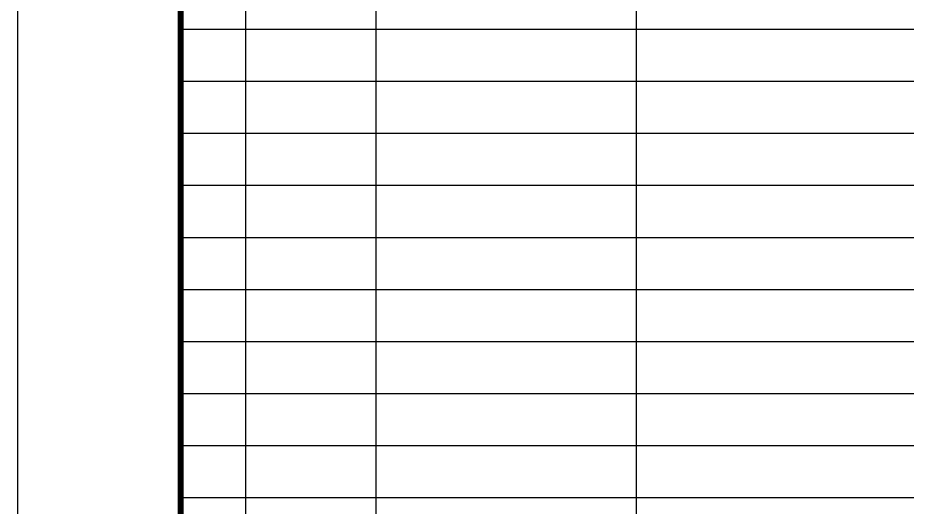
# Model space of a CAD drawing. Header units: millimetres. Extents: x -13522 to 42264, y -29520 to 1704.
# Drawn here: x 264 to 13919, y -22267 to -14745 of the extents above; entities that cross this region are included whole.
import ezdxf
from ezdxf.enums import TextEntityAlignment as Align

# ---------------------------------------------------------------- set-up
doc = ezdxf.new("R2010")
doc.units = ezdxf.units.MM
doc.layers.add('0DataFlow-NsEquipFrame', color=30, linetype='Continuous')
doc.styles.add('TitleText', font='arial.ttf')

# ---------------------------------------------------------------- blocks, each defined once
blk = doc.blocks.new('equiplist.2017')
for p, q in [((35, 26), (35, 292)), ((55, 26), (55, 292)), ((95, 26), (95, 292)), ((25, 146), (415, 146)), ((25, 138), (415, 138)), ((25, 130), (415, 130)), ((25, 122), (415, 122)), ((25, 114), (415, 114)), ((25, 106), (415, 106)), ((25, 98), (415, 98)), ((25, 90), (415, 90)), ((25, 82), (415, 82)), ((25, 74), (415, 74))]:
    blk.add_line(p, q)
blk.add_lwpolyline([(0, 0), (0, 297), (420, 297), (420, 0)], close=True)
at = {"const_width": 0.9}
blk.add_lwpolyline([(25, 5), (25, 292), (415, 292), (415, 5)], close=True, dxfattribs=at)
at = {"style": 'TitleText'}
for tag, height, p in [('PROJECT2L1', 2.75, (267, 22)), ('DwgNo', 2.75, (362, 22.5)), ('PROJECT1', 2.75, (267, 19.5)), ('PROJECT2L2', 2.75, (267, 17)), ('UNITNAME', 2.75, (267, 9)), ('SPECI', 3, (341.35, 9.14))]:
    blk.add_attdef(tag, text='', height=height, dxfattribs=at).set_placement(p, align=Align.MIDDLE_CENTER)
at = {"style": 'TitleText', "width": 0.8}
for tag, p in [('VER', (410.16, 21.66)), ('P', (406.5, 16.9)), ('PT', (406.5, 9.74))]:
    blk.add_attdef(tag, text='', height=2.5, dxfattribs=at).set_placement(p, align=Align.MIDDLE_CENTER)

msp = doc.modelspace()

# ---------------------------------------------------------------- block references
at = {"layer": '0DataFlow-NsEquipFrame', "xscale": 100, "yscale": 100, "zscale": 100}
msp.add_blockref('equiplist.2017', (264, -29520), dxfattribs=at)

doc.saveas('drawing.dxf')
